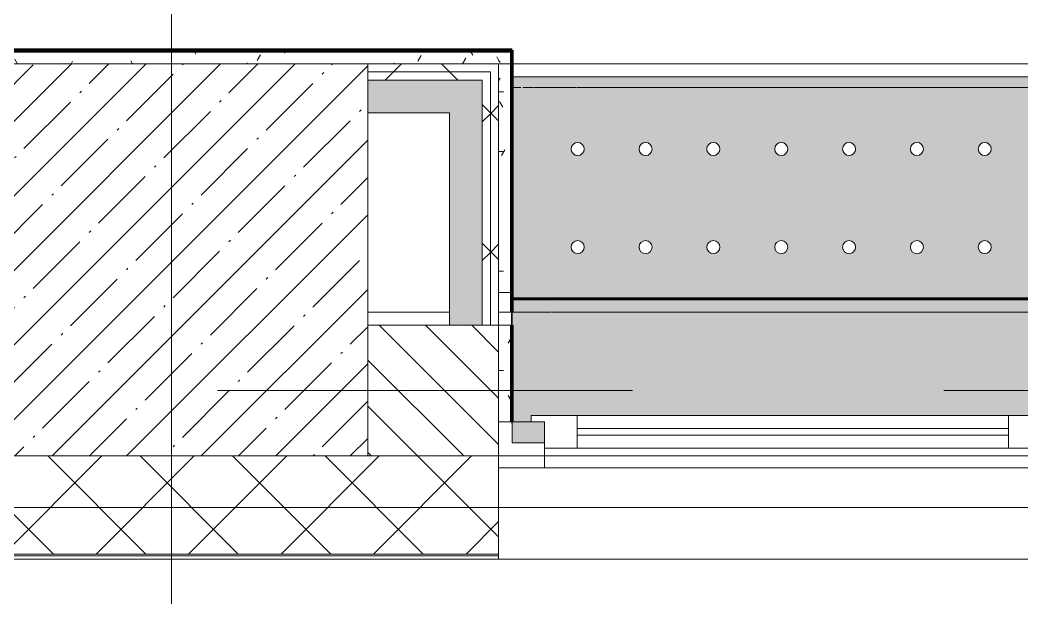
# Model space of a CAD drawing. Header units: millimetres. Extents: x -3245 to 186632, y -8553 to 29000.
# Drawn here: x 21978 to 23511, y -317 to 567 of the extents above; entities that cross this region are included whole.
import ezdxf

# ---------------------------------------------------------------- set-up
doc = ezdxf.new("R2010")
doc.units = ezdxf.units.MM
doc.linetypes.add('Осевая', pattern=[3175, 635, -476.25, 1587.5, -476.25])
for name, color, linetype, lineweight in [('A-DETL', 7, 'Continuous', 9), ('A-GLAZ', 7, 'Continuous', 9), ('A-GLAZ-1', 7, 'Continuous', 13), ('A-WALL', 7, 'Continuous', 9), ('I-WALL', 7, 'Continuous', 9), ('S-COLS', 7, 'Continuous', 9), ('Оси', 7, 'Continuous', 9), ('Оси-2', 7, 'Осевая', 9)]:
    doc.layers.add(name, color=color, linetype=linetype, lineweight=lineweight)
for name, color, linetype, lineweight, true_color in [('A-WALL-1', 7, 'Continuous', 9, 0xc0c0c0), ('I-WALL-10', 7, 'Continuous', 80, 0xff80c0), ('I-WALL-11', 7, 'Continuous', 53, 0xff80c0), ('I-WALL-17', 7, 'Continuous', 53, 0xeaa7bf), ('I-WALL-23', 7, 'Continuous', 80, 0xffd2ff), ('I-WALL-5', 7, 'Continuous', 9, 0xc0c0c0), ('I-WALL-6', 7, 'Continuous', 9, 0xcbc7bf), ('S-WALL-ANLY', 7, 'Continuous', 13, 0x008040), ('S-WALL-ANLY-1', 7, 'Continuous', 5, 0x008040), ('Знаки-2', 9, 'Continuous', 9, 0x808080), ('Знаки-3', 7, 'Continuous', 9, 0xd1cabb), ('Знаки-5', 7, 'Continuous', 9, 0xc1bbaf), ('Знаки-6', 7, 'Continuous', 9, 0xaba79f), ('Знаки-7', 7, 'Continuous', 9, 0xd5cdbe), ('Знаки-8', 7, 'Continuous', 9, 0xccc5b7), ('Знаки-9', 7, 'Continuous', 9, 0xd4ccbd)]:
    doc.layers.add(name, color=color, linetype=linetype, lineweight=lineweight, true_color=true_color)
doc.layers.add('Знаки-4', color=7, linetype='Continuous', lineweight=9, transparency=0.5)
pattern_1 = [(0, (0, 0), (121.92, 30.48), [10.058, -81.382, 10.058, -81.382, -487.68]), (0, (0, 0), (121.92, 30.48), [-182.88, 10.058, -172.822, 10.058, -81.382, -213.36]), (0, (0, 0), (121.92, 30.48), [-457.2, 10.058, -50.902, 10.058, -142.342]), (120, (45.72, 15.24), (-87.356454, 90.345817), [10.058, -81.382, 10.058, -81.382, -487.68]), (120, (45.72, 15.24), (-87.356454, 90.345817), [-182.88, 10.058, -172.822, 10.058, -81.382, -213.36]), (120, (45.72, 15.24), (-87.356454, 90.345817), [-457.2, 10.058, -50.902, 10.058, -142.342]), (240, (60.96, 76.2), (-34.563546, -120.825817), [10.058, -81.382, 10.058, -81.382, -487.68]), (240, (60.96, 76.2), (-34.563546, -120.825817), [-182.88, 10.058, -172.822, 10.058, -81.382, -213.36]), (240, (60.96, 76.2), (-34.563546, -120.825817), [-457.2, 10.058, -50.902, 10.058, -142.342])]
pattern_2 = [(45, (0, 0), (-106.066, 106.066), []), (135, (0, 0), (-106.066, -106.066), [])]

# ---------------------------------------------------------------- blocks, each defined once
blk = doc.blocks.new('120_Окно_СКБ_2Ст - 120_Окно_СКБ_2Ст 2100х2400 _мал створка справа_-V59-План отделки стен 2 этажа в осях 1-12')
at = {"layer": 'A-GLAZ'}
for p, q in [((1050, -57), (-1050, -57)), ((270, -107), (930, -107)), ((930, -117), (270, -117)), ((1000, -127), (1006.2, -127)), ((1006.8, -127), (1017.7, -127)), ((1019.4, -127), (1029, -127))]:
    blk.add_line(p, q, dxfattribs=at)
at = {"layer": 'A-GLAZ-1'}
for p, q in [((980, -127), (980, -57)), ((980, -57), (1050, -57)), ((1050, -57), (1050, -127)), ((980, -87), (220, -87)), ((270, -137), (270, -87)), ((930, -137), (930, -87)), ((980, -127), (980, -87)), ((200, -137), (1000, -137)), ((1000, -137), (200, -137)), ((1050, -127), (980, -127)), ((1000, -127), (980, -127)), ((1000, -137), (1000, -127))]:
    blk.add_line(p, q, dxfattribs=at)
blk = doc.blocks.new('BSC_Колонна _Прямоугольная - 600х600-V61-План отделки стен 2 этажа в осях 1-12')
at = {"layer": 'S-COLS'}
h = blk.add_hatch(dxfattribs=at)
h.set_pattern_fill('FP_70', color=256, style=0, pattern_type=2)
h.set_pattern_definition([(45, (-22210, -200), (-57.02463, 57.02463), []), (45, (-22152.975, -200), (-57.02463, 57.02463), [100.806, -20.161, 3.353, -16.808])])
h.paths.add_polyline_path([(-300, -300), (300, -300), (300, 300), (-300, 300), (-300, 101.9)])
for p, q in [((300, 300), (-300, 300)), ((-300, 300), (-300, -300)), ((300, -300), (300, 300)), ((-300, -300), (300, -300))]:
    blk.add_line(p, q, dxfattribs=at)
blk = doc.blocks.new('Зашивка радиатора_ с перфорацией М5 - Зашивка радиатора_ с перфорацией М5-30945411-План отделки стен 2 этажа в осях 1-12')
at = {"layer": 'Знаки-4'}
h = blk.add_hatch(color=256, dxfattribs=at)
h.paths.add_polyline_path([(1701, 380), (1701, 348), (1721, 348), (1720.1, 338), (921, 338), (921, 348), (941, 348), (941, 380), (871, 380), (871, 348), (891, 348), (891, 338), (-279, 338), (-279, 348), (-259, 348), (-259, 380), (-310, 380), (-310, -179.9), (1750, -179.9), (1750, 380)])
h.paths.add_polyline_path([(1650, 90.4), (1655, 89), (1658.7, 85.4), (1660, 80.4), (1658.7, 75.4), (1655, 71.7), (1650, 70.4), (1645, 71.7), (1641.3, 75.4), (1640, 80.4), (1641.3, 85.4), (1645, 89), (1647.4, 90)])
h.paths.add_polyline_path([(1442.5, 90.4), (1447.5, 89), (1451.2, 85.4), (1452.5, 80.4), (1451.2, 75.4), (1447.5, 71.7), (1442.5, 70.4), (1437.5, 71.7), (1433.8, 75.4), (1432.5, 80.4), (1433.8, 85.4), (1437.5, 89), (1439.9, 90)])
h.paths.add_polyline_path([(1027.5, 90.4), (1032.5, 89), (1036.2, 85.4), (1037.5, 80.4), (1036.2, 75.4), (1032.5, 71.7), (1027.5, 70.4), (1022.5, 71.7), (1018.8, 75.4), (1017.5, 80.4), (1018.8, 85.4), (1022.5, 89), (1024.9, 90)])
h.paths.add_polyline_path([(1546.2, 90.4), (1551.2, 89), (1554.9, 85.4), (1556.2, 80.4), (1554.9, 75.4), (1551.2, 71.7), (1546.2, 70.4), (1541.2, 71.7), (1537.6, 75.4), (1536.2, 80.4), (1537.6, 85.4), (1541.2, 89), (1543.7, 90)])
h.paths.add_polyline_path([(1131.2, 90.4), (1136.2, 89), (1139.9, 85.4), (1141.2, 80.4), (1139.9, 75.4), (1136.2, 71.7), (1131.2, 70.4), (1126.2, 71.7), (1122.6, 75.4), (1121.2, 80.4), (1122.6, 85.4), (1126.2, 89), (1128.7, 90)])
h.paths.add_polyline_path([(1338.7, 90.4), (1343.7, 89), (1347.4, 85.4), (1348.7, 80.4), (1347.4, 75.4), (1343.7, 71.7), (1338.7, 70.4), (1333.7, 71.7), (1330.1, 75.4), (1328.7, 80.4), (1330.1, 85.4), (1333.7, 89), (1336.2, 90)])
h.paths.add_polyline_path([(820, 90.4), (825, 89), (828.7, 85.4), (830, 80.4), (828.7, 75.4), (825, 71.7), (820, 70.4), (815, 71.7), (811.3, 75.4), (810, 80.4), (811.3, 85.4), (815, 89), (817.4, 90)])
h.paths.add_polyline_path([(923.7, 90.4), (928.7, 89), (932.4, 85.4), (933.7, 80.4), (932.4, 75.4), (928.7, 71.7), (923.7, 70.4), (918.7, 71.7), (915.1, 75.4), (913.7, 80.4), (915.1, 85.4), (918.7, 89), (921.2, 90)])
h.paths.add_polyline_path([(1235, 90.4), (1240, 89), (1243.7, 85.4), (1245, 80.4), (1243.7, 75.4), (1240, 71.7), (1235, 70.4), (1230, 71.7), (1226.3, 75.4), (1225, 80.4), (1226.3, 85.4), (1230, 89), (1232.4, 90)])
h.paths.add_polyline_path([(-10, 90.4), (-5, 89), (-1.3, 85.4), (0, 80.4), (-1.3, 75.4), (-5, 71.7), (-10, 70.4), (-15, 71.7), (-18.7, 75.4), (-20, 80.4), (-18.7, 85.4), (-15, 89), (-12.6, 90)])
h.paths.add_polyline_path([(-217.5, 90.4), (-212.5, 89), (-208.8, 85.4), (-207.5, 80.4), (-208.8, 75.4), (-212.5, 71.7), (-217.5, 70.4), (-222.5, 71.7), (-226.2, 75.4), (-227.5, 80.4), (-226.2, 85.4), (-222.5, 89), (-220.1, 90)])
h.paths.add_polyline_path([(93.7, 90.4), (98.7, 89), (102.4, 85.4), (103.7, 80.4), (102.4, 75.4), (98.7, 71.7), (93.7, 70.4), (88.7, 71.7), (85.1, 75.4), (83.7, 80.4), (85.1, 85.4), (88.7, 89), (91.2, 90)])
h.paths.add_polyline_path([(301.2, 90.4), (306.2, 89), (310.2, 84.7), (311.2, 80.4), (309.9, 75.4), (306.2, 71.7), (301.2, 70.4), (296.2, 71.7), (292.6, 75.4), (291.2, 80.4), (292.6, 85.4), (296.2, 89), (298.7, 90)])
h.paths.add_polyline_path([(508.7, 90.4), (513.7, 89), (517.4, 85.4), (518.7, 80.4), (517.4, 75.4), (513.7, 71.7), (508.7, 70.4), (503.7, 71.7), (500.1, 75.4), (498.7, 80.4), (500.1, 85.4), (503.7, 89), (506.2, 90)])
h.paths.add_polyline_path([(-113.8, 90.4), (-108.8, 89), (-105.1, 85.4), (-103.8, 80.4), (-105.1, 75.4), (-108.8, 71.7), (-113.8, 70.4), (-118.8, 71.7), (-122.4, 75.4), (-123.8, 80.4), (-122.4, 85.4), (-118.8, 89), (-116.3, 90)])
h.paths.add_polyline_path([(197.5, 90.4), (202.5, 89), (206.2, 85.4), (207.5, 80.4), (206.2, 75.4), (202.5, 71.7), (197.5, 70.4), (192.5, 71.7), (188.8, 75.4), (187.5, 80.4), (188.8, 85.4), (192.5, 89), (194.9, 90)])
h.paths.add_polyline_path([(405, 90.4), (410, 89), (413.7, 85.4), (415, 80.4), (413.7, 75.4), (410, 71.7), (405, 70.4), (400, 71.7), (396.3, 75.4), (395, 80.4), (396.3, 85.4), (400, 89), (402.4, 90)])
h.paths.add_polyline_path([(612.5, 90.4), (617.5, 89), (621.2, 85.4), (622.5, 80.4), (621.2, 75.4), (617.5, 71.7), (612.5, 70.4), (607.5, 71.7), (603.8, 75.4), (602.5, 80.4), (603.8, 85.4), (607.5, 89), (609.9, 90)])
h.paths.add_polyline_path([(716.2, 90.4), (721.2, 89), (724.9, 85.4), (726.2, 80.4), (724.9, 75.4), (721.2, 71.7), (716.2, 70.4), (711.2, 71.7), (707.6, 75.4), (706.2, 80.4), (707.6, 85.4), (711.2, 89), (713.7, 90)])
h.paths.add_polyline_path([(923.7, -59.6), (928.7, -61), (932.4, -64.6), (933.7, -69.6), (932.4, -74.6), (928.7, -78.3), (923.7, -79.6), (918.7, -78.3), (915.1, -74.6), (913.7, -69.6), (915.1, -64.6), (918.7, -61), (921.2, -60)])
h.paths.add_polyline_path([(820, -59.6), (825, -61), (828.7, -64.6), (830, -69.6), (828.7, -74.6), (825, -78.3), (820, -79.6), (815, -78.3), (811.3, -74.6), (810, -69.6), (811.3, -64.6), (815, -61), (817.4, -60)])
h.paths.add_polyline_path([(1131.2, -59.6), (1136.2, -61), (1139.9, -64.6), (1141.2, -69.6), (1139.9, -74.6), (1136.2, -78.3), (1131.2, -79.6), (1126.2, -78.3), (1122.6, -74.6), (1121.2, -69.6), (1122.6, -64.6), (1126.2, -61), (1128.7, -60)])
h.paths.add_polyline_path([(1027.5, -59.6), (1032.5, -61), (1036.2, -64.6), (1037.5, -69.6), (1036.2, -74.6), (1032.5, -78.3), (1027.5, -79.6), (1022.5, -78.3), (1018.8, -74.6), (1017.5, -69.6), (1018.8, -64.6), (1022.5, -61), (1024.9, -60)])
h.paths.add_polyline_path([(716.2, -59.6), (721.2, -61), (724.9, -64.6), (726.2, -69.6), (724.9, -74.6), (721.2, -78.3), (716.2, -79.6), (711.2, -78.3), (707.6, -74.6), (706.2, -69.6), (707.6, -64.6), (711.2, -61), (713.7, -60)])
h.paths.add_polyline_path([(1235, -59.6), (1240, -61), (1243.7, -64.6), (1245, -69.6), (1243.7, -74.6), (1240, -78.3), (1235, -79.6), (1230, -78.3), (1226.3, -74.6), (1225, -69.6), (1226.3, -64.6), (1230, -61), (1232.4, -60)])
h.paths.add_polyline_path([(1650, -59.6), (1655, -61), (1658.7, -64.6), (1660, -69.6), (1658.7, -74.6), (1655, -78.3), (1650, -79.6), (1645, -78.3), (1641.3, -74.6), (1640, -69.6), (1641.3, -64.6), (1645, -61), (1647.4, -60)])
h.paths.add_polyline_path([(1442.5, -59.6), (1447.5, -61), (1451.2, -64.6), (1452.5, -69.6), (1451.2, -74.6), (1447.5, -78.3), (1442.5, -79.6), (1437.5, -78.3), (1433.8, -74.6), (1432.5, -69.6), (1433.8, -64.6), (1437.5, -61), (1439.9, -60)])
h.paths.add_polyline_path([(1338.7, -59.6), (1343.7, -61), (1347.4, -64.6), (1348.7, -69.6), (1347.4, -74.6), (1343.7, -78.3), (1338.7, -79.6), (1333.7, -78.3), (1330.1, -74.6), (1328.7, -69.6), (1330.1, -64.6), (1333.7, -61), (1336.2, -60)])
h.paths.add_polyline_path([(1546.2, -59.6), (1551.2, -61), (1554.9, -64.6), (1556.2, -69.6), (1554.9, -74.6), (1551.2, -78.3), (1546.2, -79.6), (1541.2, -78.3), (1537.6, -74.6), (1536.2, -69.6), (1537.6, -64.6), (1541.2, -61), (1543.7, -60)])
h.paths.add_polyline_path([(-113.8, -59.6), (-108.8, -61), (-105.1, -64.6), (-103.8, -69.6), (-105.1, -74.6), (-108.8, -78.3), (-113.8, -79.6), (-118.8, -78.3), (-122.4, -74.6), (-123.8, -69.6), (-122.4, -64.6), (-118.8, -61), (-116.3, -60)])
h.paths.add_polyline_path([(508.7, -59.6), (513.7, -61), (517.4, -64.6), (518.7, -69.6), (517.4, -74.6), (513.7, -78.3), (508.7, -79.6), (503.7, -78.3), (500.1, -74.6), (498.7, -69.6), (500.1, -64.6), (503.7, -61), (506.2, -60)])
h.paths.add_polyline_path([(-217.5, -59.6), (-212.5, -61), (-208.8, -64.6), (-207.5, -69.6), (-208.8, -74.6), (-212.5, -78.3), (-217.5, -79.6), (-222.5, -78.3), (-226.2, -74.6), (-227.5, -69.6), (-226.2, -64.6), (-222.5, -61), (-220.1, -60)])
h.paths.add_polyline_path([(301.2, -59.6), (306.2, -61), (310.2, -65.3), (311.2, -69.6), (309.9, -74.6), (306.2, -78.3), (301.2, -79.6), (296.2, -78.3), (292.6, -74.6), (291.2, -69.6), (292.6, -64.6), (296.2, -61), (298.7, -60)])
h.paths.add_polyline_path([(197.5, -59.6), (202.5, -61), (206.2, -64.6), (207.5, -69.6), (206.2, -74.6), (202.5, -78.3), (197.5, -79.6), (192.5, -78.3), (188.8, -74.6), (187.5, -69.6), (188.8, -64.6), (192.5, -61), (194.9, -60)])
h.paths.add_polyline_path([(93.7, -59.6), (98.7, -61), (102.4, -64.6), (103.7, -69.6), (102.4, -74.6), (98.7, -78.3), (93.7, -79.6), (88.7, -78.3), (85.1, -74.6), (83.7, -69.6), (85.1, -64.6), (88.7, -61), (91.2, -60)])
h.paths.add_polyline_path([(-10, -59.6), (-5, -61), (-1.3, -64.6), (0, -69.6), (-1.3, -74.6), (-5, -78.3), (-10, -79.6), (-15, -78.3), (-18.7, -74.6), (-20, -69.6), (-18.7, -64.6), (-15, -61), (-12.6, -60)])
h.paths.add_polyline_path([(405, -59.6), (410, -61), (413.7, -64.6), (415, -69.6), (413.7, -74.6), (410, -78.3), (405, -79.6), (400, -78.3), (396.3, -74.6), (395, -69.6), (396.3, -64.6), (400, -61), (402.4, -60)])
h.paths.add_polyline_path([(612.5, -59.6), (617.5, -61), (621.2, -64.6), (622.5, -69.6), (621.2, -74.6), (617.5, -78.3), (612.5, -79.6), (607.5, -78.3), (603.8, -74.6), (602.5, -69.6), (603.8, -64.6), (607.5, -61), (609.9, -60)])
for points in [[(1735.6, -163.9), (-310, -163.9), (-310, -179.9), (1750, -179.9), (1750, -163.9), (1736.1, -163.9)], [(1010.3, -163.9), (1000, -163.9), (1000.7, -179.9), (1040, -179.9), (1039.3, -163.9), (1011.3, -163.9)], [(1000, -163.9), (1000.7, -179.9), (1040, -179.9), (1039.3, -163.9), (1000.7, -163.9)], [(1010.3, -163.9), (1010, -163.9), (1010.3, -179.9), (1030, -179.9), (1029.7, -163.9), (1011.3, -163.9)], [(1012.9, -163.9), (1010, -163.9), (1010.3, -179.9), (1030, -179.9), (1029.7, -163.9), (1015, -163.9)], [(1100, -163.9), (1100.7, -179.9), (1140, -179.9), (1139.3, -163.9), (1100.7, -163.9)], [(1100, -163.9), (1100.7, -179.9), (1140, -179.9), (1139.3, -163.9), (1100.7, -163.9)], [(1110.3, -163.9), (1110, -163.9), (1110.3, -179.9), (1130, -179.9), (1129.7, -163.9), (1111.3, -163.9)], [(1127.1, -163.9), (1110, -163.9), (1110.3, -179.9), (1130, -179.9), (1129.7, -163.9), (1128.7, -163.9)], [(1234.1, -163.9), (1200, -163.9), (1200.7, -179.9), (1240, -179.9), (1239.3, -163.9), (1237.3, -163.9)], [(1200, -163.9), (1200.7, -179.9), (1240, -179.9), (1239.3, -163.9), (1200.7, -163.9)], [(1212.9, -163.9), (1210, -163.9), (1210.3, -179.9), (1230, -179.9), (1229.7, -163.9), (1214.8, -163.9)], [(1210.3, -163.9), (1210, -163.9), (1210.3, -179.9), (1230, -179.9), (1229.7, -163.9), (1211.3, -163.9)], [(1340, -163.9), (1300, -163.9), (1300.7, -179.9), (1340, -179.9)], [(1300, -163.9), (1300.7, -179.9), (1340, -179.9), (1339.3, -163.9), (1300.7, -163.9)], [(1310.3, -163.9), (1310, -163.9), (1310.3, -179.9), (1330, -179.9), (1329.7, -163.9), (1311.3, -163.9)], [(1310.3, -163.9), (1310, -163.9), (1310.3, -179.9), (1330, -179.9), (1329.7, -163.9), (1311.3, -163.9)], [(1400, -163.9), (1400.7, -179.9), (1440, -179.9), (1439.3, -163.9), (1400.7, -163.9)], [(1410.3, -163.9), (1400, -163.9), (1400.7, -179.9), (1440, -179.9), (1439.3, -163.9), (1411.3, -163.9)], [(1410.3, -163.9), (1410, -163.9), (1410.3, -179.9), (1430, -179.9), (1429.7, -163.9), (1411.3, -163.9)], [(1410.3, -163.9), (1410, -163.9), (1410.3, -179.9), (1430, -179.9), (1429.7, -163.9), (1411.3, -163.9)], [(1500, -163.9), (1500.7, -179.9), (1540, -179.9), (1539.3, -163.9), (1500.7, -163.9)], [(1500, -163.9), (1500.7, -179.9), (1540, -179.9), (1539.3, -163.9), (1500.7, -163.9)], [(1510.3, -163.9), (1510, -163.9), (1510.3, -179.9), (1530, -179.9), (1529.7, -163.9), (1511.3, -163.9)], [(1530, -163.9), (1510, -163.9), (1510.3, -179.9), (1530, -179.9)], [(1610, -163.9), (1600, -163.9), (1600.7, -179.9), (1640, -179.9), (1639.3, -163.9), (1610.3, -163.9)], [(1612.9, -163.9), (1600, -163.9), (1600.7, -179.9), (1640, -179.9), (1639.3, -163.9), (1614.8, -163.9)], [(1618.2, -163.9), (1610, -164.8), (1610.3, -179.9), (1630, -179.9), (1629.7, -163.9), (1620, -163.9)], [(1611.3, -163.9), (1610, -164.8), (1610.3, -179.9), (1630, -179.9), (1629.7, -163.9), (1612.9, -163.9)]]:
    blk.add_hatch(color=256, dxfattribs=at).paths.add_polyline_path(points)
at = {"layer": 'Знаки-2'}
for p, q in [((1750, 380), (1701, 380)), ((1750, -179.9), (1750, 380)), ((-310, -179.9), (1750, -179.9))]:
    blk.add_line(p, q, dxfattribs=at)
for centre, start, end in [((1027.5, 80.4), 0, 180), ((1027.5, 80.4), 180, 0), ((1131.2, 80.4), 0, 180), ((1131.2, 80.4), 180, 360), ((1235, 80.4), 0, 180), ((1235, 80.4), 180, 0), ((1338.7, 80.4), 0, 180), ((1338.7, 80.4), 180, 0), ((1442.5, 80.4), 0, 180), ((1442.5, 80.4), 180, 360), ((1546.2, 80.4), 0, 180), ((1546.2, 80.4), 180, 0), ((1650, 80.4), 0, 180), ((1650, 80.4), 180, 360), ((1027.5, -69.6), 0, 180), ((1131.2, -69.6), 0, 180), ((1235, -69.6), 0, 180), ((1338.7, -69.6), 0, 180), ((1442.5, -69.6), 0, 180), ((1546.2, -69.6), 0, 180), ((1650, -69.6), 0, 180), ((1027.5, -69.6), 180, 0), ((1131.2, -69.6), 180, 0), ((1235, -69.6), 180, 0), ((1338.7, -69.6), 180, 0), ((1442.5, -69.6), 180, 0), ((1546.2, -69.6), 180, 0), ((1650, -69.6), 180, 0)]:
    blk.add_arc(centre, 10, start, end, dxfattribs=at)
at = {"layer": 'Знаки-3'}
for p, q in [((1010, -163.9), (1000.7, -163.9)), ((1010, -163.9), (1012.9, -163.9)), ((1014.8, -163.9), (1010, -163.9)), ((1012.9, -163.9), (1014.8, -163.9)), ((1015, -163.9), (1025, -163.9)), ((1025, -163.9), (1015, -163.9)), ((1025.2, -163.9), (1030, -163.9)), ((1030, -163.9), (1025.2, -163.9)), ((1039.3, -163.9), (1030, -163.9)), ((1110, -163.9), (1100.7, -163.9)), ((1110, -163.9), (1114.8, -163.9)), ((1114.8, -163.9), (1110, -163.9)), ((1115, -163.9), (1125, -163.9)), ((1120, -163.9), (1115, -163.9)), ((1125, -163.9), (1120, -163.9)), ((1125.2, -163.9), (1130, -163.9)), ((1130, -163.9), (1125.2, -163.9)), ((1139.3, -163.9), (1130, -163.9)), ((1210, -163.9), (1200.7, -163.9)), ((1211.3, -163.9), (1214.8, -163.9)), ((1214.8, -163.9), (1211.3, -163.9)), ((1215, -163.9), (1225, -163.9)), ((1225, -163.9), (1215, -163.9)), ((1225.2, -163.9), (1228.7, -163.9)), ((1228.7, -163.9), (1225.2, -163.9)), ((1239.3, -163.9), (1230, -163.9)), ((1310, -163.9), (1300.7, -163.9)), ((1310, -163.9), (1312.9, -163.9)), ((1314.8, -163.9), (1310, -163.9)), ((1312.9, -163.9), (1314.8, -163.9)), ((1315, -163.9), (1325, -163.9)), ((1325, -163.9), (1315, -163.9)), ((1325.2, -163.9), (1330, -163.9)), ((1330, -163.9), (1325.2, -163.9)), ((1339.3, -163.9), (1330, -163.9)), ((1410, -163.9), (1400.7, -163.9)), ((1410, -163.9), (1414.8, -163.9)), ((1410.3, -163.9), (1410, -163.9)), ((1414.8, -163.9), (1410.3, -163.9)), ((1415, -163.9), (1425, -163.9)), ((1422.6, -163.9), (1415, -163.9)), ((1425, -163.9), (1422.6, -163.9)), ((1425.2, -163.9), (1430, -163.9)), ((1430, -163.9), (1425.2, -163.9)), ((1439.3, -163.9), (1430, -163.9)), ((1510, -163.9), (1500.7, -163.9)), ((1511.3, -163.9), (1514.8, -163.9)), ((1514.8, -163.9), (1511.3, -163.9)), ((1515, -163.9), (1525, -163.9)), ((1520, -163.9), (1515, -163.9)), ((1525, -163.9), (1520, -163.9)), ((1525.2, -163.9), (1528.7, -163.9)), ((1528.7, -163.9), (1525.2, -163.9)), ((1539.3, -163.9), (1530, -163.9)), ((1610, -163.9), (1602.7, -163.9)), ((1610, -163.9), (1610.3, -163.9)), ((1614.8, -163.9), (1610, -163.9)), ((1610.3, -163.9), (1612.9, -163.9)), ((1612.9, -163.9), (1614.8, -163.9)), ((1615, -163.9), (1617.4, -163.9)), ((1617.4, -163.9), (1615, -163.9)), ((1618.2, -163.9), (1625, -163.9)), ((1622.6, -163.9), (1618.2, -163.9)), ((1625, -163.9), (1622.6, -163.9)), ((1625.2, -163.9), (1627.1, -163.9)), ((1630, -163.9), (1625.2, -163.9)), ((1627.1, -163.9), (1630, -163.9)), ((1634.1, -163.9), (1630, -163.9)), ((1639.3, -163.9), (1634.7, -163.9)), ((1000.7, -179.9), (1010, -179.9)), ((1010, -179.9), (1011.3, -179.9)), ((1010.3, -179.9), (1010, -179.9)), ((1014.8, -179.9), (1010.3, -179.9)), ((1011.3, -179.9), (1014.8, -179.9)), ((1015, -179.9), (1017.4, -179.9)), ((1022.6, -179.9), (1015, -179.9)), ((1017.4, -179.9), (1025, -179.9)), ((1025, -179.9), (1022.6, -179.9)), ((1025.2, -179.9), (1029.7, -179.9)), ((1028.7, -179.9), (1025.2, -179.9)), ((1030, -179.9), (1028.7, -179.9)), ((1029.7, -179.9), (1030, -179.9)), ((1030, -179.9), (1039.3, -179.9)), ((1100.7, -179.9), (1110, -179.9)), ((1110, -179.9), (1110.3, -179.9)), ((1114.8, -179.9), (1110, -179.9)), ((1110.3, -179.9), (1114.8, -179.9)), ((1115, -179.9), (1125, -179.9)), ((1125, -179.9), (1115, -179.9)), ((1125.2, -179.9), (1130, -179.9)), ((1130, -179.9), (1125.2, -179.9)), ((1130, -179.9), (1139.3, -179.9)), ((1200.7, -179.9), (1210, -179.9)), ((1211.3, -179.9), (1214.8, -179.9)), ((1214.8, -179.9), (1211.3, -179.9)), ((1215, -179.9), (1225, -179.9)), ((1225, -179.9), (1215, -179.9)), ((1225.2, -179.9), (1228.7, -179.9)), ((1228.7, -179.9), (1225.2, -179.9)), ((1230, -179.9), (1239.3, -179.9)), ((1300.7, -179.9), (1310, -179.9)), ((1310, -179.9), (1314.8, -179.9)), ((1314.8, -179.9), (1310, -179.9)), ((1315, -179.9), (1320, -179.9)), ((1325, -179.9), (1315, -179.9)), ((1320, -179.9), (1325, -179.9)), ((1325.2, -179.9), (1330, -179.9)), ((1330, -179.9), (1325.2, -179.9)), ((1330, -179.9), (1339.3, -179.9)), ((1400.7, -179.9), (1410, -179.9)), ((1410, -179.9), (1411.3, -179.9)), ((1412.9, -179.9), (1410, -179.9)), ((1411.3, -179.9), (1414.8, -179.9)), ((1414.8, -179.9), (1412.9, -179.9)), ((1415, -179.9), (1420, -179.9)), ((1420, -179.9), (1415, -179.9)), ((1420, -179.9), (1425, -179.9)), ((1425, -179.9), (1420, -179.9)), ((1425.2, -179.9), (1429.7, -179.9)), ((1427.1, -179.9), (1425.2, -179.9)), ((1430, -179.9), (1427.1, -179.9)), ((1429.7, -179.9), (1430, -179.9)), ((1430, -179.9), (1439.3, -179.9)), ((1500.7, -179.9), (1510, -179.9)), ((1511.3, -179.9), (1514.8, -179.9)), ((1514.8, -179.9), (1511.3, -179.9)), ((1515, -179.9), (1525, -179.9)), ((1520, -179.9), (1515, -179.9)), ((1525, -179.9), (1520, -179.9)), ((1525.2, -179.9), (1528.7, -179.9)), ((1528.7, -179.9), (1525.2, -179.9)), ((1530, -179.9), (1539.3, -179.9)), ((1600.7, -179.9), (1610, -179.9)), ((1610, -179.9), (1612.9, -179.9)), ((1610.3, -179.9), (1610, -179.9)), ((1614.8, -179.9), (1610.3, -179.9)), ((1612.9, -179.9), (1614.8, -179.9)), ((1615, -179.9), (1622.6, -179.9)), ((1617.4, -179.9), (1615, -179.9)), ((1625, -179.9), (1617.4, -179.9)), ((1622.6, -179.9), (1625, -179.9)), ((1625.2, -179.9), (1628.7, -179.9)), ((1630, -179.9), (1625.2, -179.9)), ((1628.7, -179.9), (1630, -179.9)), ((1630, -179.9), (1639.3, -179.9))]:
    blk.add_line(p, q, dxfattribs=at)
at = {"layer": 'Знаки-5'}
for p, q in [((1000, -163.9), (940, -163.9)), ((1000, -163.9), (1010, -163.9)), ((1010, -163.9), (1000, -163.9)), ((1010, -163.9), (1030, -163.9)), ((1030, -163.9), (1010, -163.9)), ((1030, -163.9), (1040, -163.9)), ((1040, -163.9), (1030, -163.9)), ((1100, -163.9), (1040, -163.9)), ((1100, -163.9), (1105.9, -163.9)), ((1140, -163.9), (1100, -163.9)), ((1105.9, -163.9), (1140, -163.9)), ((1200, -163.9), (1140, -163.9)), ((1200, -163.9), (1240, -163.9)), ((1240, -163.9), (1200, -163.9)), ((1300, -163.9), (1240, -163.9)), ((1300, -163.9), (1310, -163.9)), ((1310, -163.9), (1300, -163.9)), ((1310, -163.9), (1322.6, -163.9)), ((1327.1, -163.9), (1310, -163.9)), ((1322.6, -163.9), (1329.7, -163.9)), ((1330, -163.9), (1327.1, -163.9)), ((1329.7, -163.9), (1330, -163.9)), ((1330, -163.9), (1340, -163.9)), ((1340, -163.9), (1330, -163.9)), ((1400, -163.9), (1340, -163.9)), ((1400, -163.9), (1440, -163.9)), ((1440, -163.9), (1400, -163.9)), ((1500, -163.9), (1440, -163.9)), ((1500, -163.9), (1540, -163.9)), ((1540, -163.9), (1500, -163.9)), ((1600, -163.9), (1540, -163.9)), ((1600, -163.9), (1600.7, -163.9)), ((1600.7, -163.9), (1600, -163.9)), ((1602.7, -163.9), (1610, -163.9)), ((1610, -163.9), (1602.7, -163.9)), ((1610, -163.9), (1617.4, -163.9)), ((1617.4, -163.9), (1610, -163.9)), ((1618.2, -163.9), (1630, -163.9)), ((1630, -163.9), (1618.2, -163.9)), ((1630, -163.9), (1634.1, -163.9)), ((1634.1, -163.9), (1630, -163.9)), ((1634.8, -163.9), (1640, -163.9)), ((1640, -163.9), (1634.8, -163.9)), ((1651.3, -163.9), (1640, -163.9)), ((1700.9, -163.9), (1652.1, -163.9)), ((1717.2, -163.9), (1701.5, -163.9)), ((1733.7, -163.9), (1718, -163.9)), ((1744.4, -163.9), (1737.2, -163.9)), ((1750, -163.9), (1744.5, -163.9)), ((1750, -163.9), (1750, -179.9)), ((940, -179.9), (1000, -179.9)), ((1000, -179.9), (1010, -179.9)), ((1010, -179.9), (1000, -179.9)), ((1010, -179.9), (1029.7, -179.9)), ((1010.3, -179.9), (1010, -179.9)), ((1011.3, -179.9), (1010.3, -179.9)), ((1020, -179.9), (1011.3, -179.9)), ((1030, -179.9), (1020, -179.9)), ((1029.7, -179.9), (1030, -179.9)), ((1030, -179.9), (1040, -179.9)), ((1040, -179.9), (1030, -179.9)), ((1040, -179.9), (1100, -179.9)), ((1100, -179.9), (1100.7, -179.9)), ((1100.7, -179.9), (1100, -179.9)), ((1100.7, -179.9), (1102.7, -179.9)), ((1137.3, -179.9), (1100.7, -179.9)), ((1102.7, -179.9), (1130, -179.9)), ((1130, -179.9), (1137.3, -179.9)), ((1137.3, -179.9), (1140, -179.9)), ((1140, -179.9), (1137.3, -179.9)), ((1140, -179.9), (1200, -179.9)), ((1200, -179.9), (1240, -179.9)), ((1240, -179.9), (1200, -179.9)), ((1240, -179.9), (1300, -179.9)), ((1300, -179.9), (1310, -179.9)), ((1310, -179.9), (1300, -179.9)), ((1310, -179.9), (1330, -179.9)), ((1311.3, -179.9), (1310, -179.9)), ((1330, -179.9), (1311.3, -179.9)), ((1330, -179.9), (1340, -179.9)), ((1340, -179.9), (1330, -179.9)), ((1340, -179.9), (1400, -179.9)), ((1400, -179.9), (1440, -179.9)), ((1440, -179.9), (1400, -179.9)), ((1440, -179.9), (1500, -179.9)), ((1500, -179.9), (1540, -179.9)), ((1540, -179.9), (1500, -179.9)), ((1540, -179.9), (1600, -179.9)), ((1600, -179.9), (1610, -179.9)), ((1610, -179.9), (1600, -179.9)), ((1610, -179.9), (1611.3, -179.9)), ((1630, -179.9), (1610, -179.9)), ((1611.3, -179.9), (1620, -179.9)), ((1620, -179.9), (1628.7, -179.9)), ((1628.7, -179.9), (1630, -179.9)), ((1630, -179.9), (1640, -179.9)), ((1640, -179.9), (1630, -179.9)), ((1640, -179.9), (1750, -179.9))]:
    blk.add_line(p, q, dxfattribs=at)
at = {"layer": 'Знаки-6'}
for p, q in [((1701, 380), (1750, 380)), ((1750, 380), (1750, -179.9)), ((-262.1, -163.9), (1651.3, -163.9)), ((1652.1, -163.9), (1700.9, -163.9)), ((1701.5, -163.9), (1717.2, -163.9)), ((1718, -163.9), (1733.7, -163.9)), ((1737.2, -163.9), (1744.4, -163.9)), ((1744.5, -163.9), (1750, -163.9)), ((1750, -179.9), (1750, -163.9)), ((1750, -179.9), (-310, -179.9)), ((1750, -179.9), (-310, -179.9))]:
    blk.add_line(p, q, dxfattribs=at)
for centre, start, end in [((1027.5, 80.4), 0, 180), ((1027.5, 80.4), 180, 360), ((1131.2, 80.4), 0, 180), ((1131.2, 80.4), 180, 360), ((1235, 80.4), 0, 180), ((1235, 80.4), 180, 0), ((1338.7, 80.4), 0, 180), ((1338.7, 80.4), 180, 360), ((1442.5, 80.4), 0, 180), ((1442.5, 80.4), 180, 360), ((1546.2, 80.4), 0, 180), ((1546.2, 80.4), 180, 360), ((1650, 80.4), 0, 180), ((1650, 80.4), 180, 360), ((1027.5, -69.6), 0, 180), ((1131.2, -69.6), 0, 180), ((1235, -69.6), 0, 180), ((1338.7, -69.6), 0, 180), ((1442.5, -69.6), 0, 180), ((1546.2, -69.6), 0, 180), ((1650, -69.6), 0, 180), ((1027.5, -69.6), 180, 360), ((1131.2, -69.6), 180, 360), ((1235, -69.6), 180, 360), ((1338.7, -69.6), 180, 360), ((1442.5, -69.6), 180, 360), ((1546.2, -69.6), 180, 360), ((1650, -69.6), 180, 360)]:
    blk.add_arc(centre, 10, start, end, dxfattribs=at)
at = {"layer": 'Знаки-7'}
for p, q in [((1014.8, -163.9), (1011.3, -163.9)), ((1025, -163.9), (1015, -163.9)), ((1028.7, -163.9), (1025.2, -163.9)), ((1114.8, -163.9), (1111.3, -163.9)), ((1125, -163.9), (1115, -163.9)), ((1128.7, -163.9), (1125.2, -163.9)), ((1214.8, -163.9), (1211.3, -163.9)), ((1225, -163.9), (1215, -163.9)), ((1228.7, -163.9), (1225.2, -163.9)), ((1314.8, -163.9), (1311.3, -163.9)), ((1316.6, -163.9), (1315, -163.9)), ((1325, -163.9), (1317.4, -163.9)), ((1328.7, -163.9), (1325.2, -163.9)), ((1414.8, -163.9), (1411.3, -163.9)), ((1425, -163.9), (1415, -163.9)), ((1428.7, -163.9), (1425.2, -163.9)), ((1514.8, -163.9), (1511.3, -163.9)), ((1525, -163.9), (1515, -163.9)), ((1528.7, -163.9), (1525.2, -163.9)), ((1614.8, -163.9), (1611.3, -163.9)), ((1617.4, -163.9), (1615, -163.9)), ((1625, -163.9), (1618.2, -163.9)), ((1628.7, -163.9), (1625.2, -163.9)), ((1011.3, -179.9), (1014.8, -179.9)), ((1015, -179.9), (1025, -179.9)), ((1025.2, -179.9), (1028.7, -179.9)), ((1111.3, -179.9), (1114.8, -179.9)), ((1115, -179.9), (1125, -179.9)), ((1125.2, -179.9), (1128.7, -179.9)), ((1211.3, -179.9), (1214.8, -179.9)), ((1215, -179.9), (1225, -179.9)), ((1225.2, -179.9), (1228.7, -179.9)), ((1311.3, -179.9), (1314.8, -179.9)), ((1315, -179.9), (1316.6, -179.9)), ((1317.4, -179.9), (1325, -179.9)), ((1325.2, -179.9), (1328.7, -179.9)), ((1411.3, -179.9), (1414.8, -179.9)), ((1415, -179.9), (1425, -179.9)), ((1425.2, -179.9), (1428.7, -179.9)), ((1511.3, -179.9), (1514.8, -179.9)), ((1515, -179.9), (1525, -179.9)), ((1525.2, -179.9), (1528.7, -179.9)), ((1611.3, -179.9), (1614.8, -179.9)), ((1615, -179.9), (1625, -179.9)), ((1625.2, -179.9), (1628.7, -179.9))]:
    blk.add_line(p, q, dxfattribs=at)
at = {"layer": 'Знаки-8'}
for p, q in [((1000, -163.9), (1010, -163.9)), ((1010, -163.9), (1000, -163.9)), ((1011.3, -163.9), (1014.8, -163.9)), ((1014.8, -163.9), (1011.3, -163.9)), ((1015, -163.9), (1025, -163.9)), ((1025, -163.9), (1015, -163.9)), ((1025.2, -163.9), (1028.7, -163.9)), ((1028.7, -163.9), (1025.2, -163.9)), ((1030, -163.9), (1040, -163.9)), ((1040, -163.9), (1030, -163.9)), ((1100, -163.9), (1102.7, -163.9)), ((1110, -163.9), (1100, -163.9)), ((1102.7, -163.9), (1110, -163.9)), ((1110, -163.9), (1111.3, -163.9)), ((1114.8, -163.9), (1110, -163.9)), ((1111.3, -163.9), (1114.8, -163.9)), ((1115, -163.9), (1120, -163.9)), ((1120, -163.9), (1115, -163.9)), ((1120, -163.9), (1125, -163.9)), ((1125, -163.9), (1120, -163.9)), ((1125.2, -163.9), (1128.7, -163.9)), ((1128.7, -163.9), (1125.2, -163.9)), ((1128.7, -163.9), (1130, -163.9)), ((1130, -163.9), (1128.7, -163.9)), ((1130, -163.9), (1137.3, -163.9)), ((1137.3, -163.9), (1130, -163.9)), ((1137.3, -163.9), (1140, -163.9)), ((1140, -163.9), (1137.3, -163.9)), ((1200, -163.9), (1202.7, -163.9)), ((1210, -163.9), (1200, -163.9)), ((1202.7, -163.9), (1210, -163.9)), ((1210, -163.9), (1214.8, -163.9)), ((1211.3, -163.9), (1210, -163.9)), ((1214.8, -163.9), (1211.3, -163.9)), ((1215, -163.9), (1225, -163.9)), ((1220, -163.9), (1215, -163.9)), ((1225, -163.9), (1220, -163.9)), ((1225.2, -163.9), (1230, -163.9)), ((1230, -163.9), (1225.2, -163.9)), ((1230, -163.9), (1237.3, -163.9)), ((1239.3, -163.9), (1230, -163.9)), ((1237.3, -163.9), (1240, -163.9)), ((1240, -163.9), (1239.3, -163.9)), ((1300, -163.9), (1310, -163.9)), ((1302.7, -163.9), (1300, -163.9)), ((1310, -163.9), (1302.7, -163.9)), ((1311.3, -163.9), (1314.8, -163.9)), ((1314.8, -163.9), (1311.3, -163.9)), ((1315, -163.9), (1316.6, -163.9)), ((1316.6, -163.9), (1315, -163.9)), ((1317.4, -163.9), (1325, -163.9)), ((1325, -163.9), (1317.4, -163.9)), ((1325.2, -163.9), (1328.7, -163.9)), ((1328.7, -163.9), (1325.2, -163.9)), ((1330, -163.9), (1340, -163.9)), ((1339.3, -163.9), (1330, -163.9)), ((1340, -163.9), (1339.3, -163.9)), ((1400, -163.9), (1402.7, -163.9)), ((1402.7, -163.9), (1400, -163.9)), ((1402.7, -163.9), (1410, -163.9)), ((1410, -163.9), (1402.7, -163.9)), ((1410, -163.9), (1410.3, -163.9)), ((1414.8, -163.9), (1410, -163.9)), ((1410.3, -163.9), (1414.8, -163.9)), ((1415, -163.9), (1417.4, -163.9)), ((1422.6, -163.9), (1415, -163.9)), ((1417.4, -163.9), (1425, -163.9)), ((1425, -163.9), (1422.6, -163.9)), ((1425.2, -163.9), (1427.1, -163.9)), ((1429.7, -163.9), (1425.2, -163.9)), ((1427.1, -163.9), (1430, -163.9)), ((1430, -163.9), (1429.7, -163.9)), ((1430, -163.9), (1434.1, -163.9)), ((1434.1, -163.9), (1430, -163.9)), ((1434.1, -163.9), (1440, -163.9)), ((1440, -163.9), (1434.1, -163.9)), ((1500, -163.9), (1500.7, -163.9)), ((1505.9, -163.9), (1500, -163.9)), ((1500.7, -163.9), (1510, -163.9)), ((1510, -163.9), (1505.9, -163.9)), ((1510, -163.9), (1510.3, -163.9)), ((1511.3, -163.9), (1510, -163.9)), ((1510.3, -163.9), (1514.8, -163.9)), ((1514.8, -163.9), (1511.3, -163.9)), ((1515, -163.9), (1522.6, -163.9)), ((1517.4, -163.9), (1515, -163.9)), ((1525, -163.9), (1517.4, -163.9)), ((1522.6, -163.9), (1525, -163.9)), ((1525.2, -163.9), (1528.7, -163.9)), ((1529.7, -163.9), (1525.2, -163.9)), ((1528.7, -163.9), (1530, -163.9)), ((1530, -163.9), (1529.7, -163.9)), ((1530, -163.9), (1539.3, -163.9)), ((1537.3, -163.9), (1530, -163.9)), ((1540, -163.9), (1537.3, -163.9)), ((1539.3, -163.9), (1540, -163.9)), ((1600, -163.9), (1600.7, -163.9)), ((1600.7, -163.9), (1600, -163.9)), ((1602.7, -163.9), (1610, -163.9)), ((1610, -163.9), (1602.7, -163.9)), ((1611.3, -163.9), (1614.8, -163.9)), ((1614.8, -163.9), (1611.3, -163.9)), ((1615, -163.9), (1617.4, -163.9)), ((1617.4, -163.9), (1615, -163.9)), ((1618.2, -163.9), (1620, -163.9)), ((1620, -163.9), (1618.2, -163.9)), ((1620, -163.9), (1625, -163.9)), ((1625, -163.9), (1620, -163.9)), ((1625.2, -163.9), (1628.7, -163.9)), ((1628.7, -163.9), (1625.2, -163.9)), ((1630, -163.9), (1634.1, -163.9)), ((1634.1, -163.9), (1630, -163.9)), ((1634.8, -163.9), (1637.3, -163.9)), ((1637.3, -163.9), (1634.8, -163.9)), ((1637.3, -163.9), (1639.3, -163.9)), ((1640, -163.9), (1637.3, -163.9)), ((1639.3, -163.9), (1640, -163.9)), ((1000, -179.9), (1005.9, -179.9)), ((1000.7, -179.9), (1000, -179.9)), ((1010, -179.9), (1000.7, -179.9)), ((1005.9, -179.9), (1010, -179.9)), ((1011.3, -179.9), (1014.8, -179.9)), ((1014.8, -179.9), (1011.3, -179.9)), ((1015, -179.9), (1020, -179.9)), ((1025, -179.9), (1015, -179.9)), ((1020, -179.9), (1025, -179.9)), ((1025.2, -179.9), (1028.7, -179.9)), ((1028.7, -179.9), (1025.2, -179.9)), ((1030, -179.9), (1037.3, -179.9)), ((1039.3, -179.9), (1030, -179.9)), ((1037.3, -179.9), (1040, -179.9)), ((1040, -179.9), (1039.3, -179.9)), ((1100, -179.9), (1110, -179.9)), ((1110, -179.9), (1100, -179.9)), ((1110, -179.9), (1112.9, -179.9)), ((1111.3, -179.9), (1110, -179.9)), ((1114.8, -179.9), (1111.3, -179.9)), ((1112.9, -179.9), (1114.8, -179.9)), ((1115, -179.9), (1120, -179.9)), ((1120, -179.9), (1115, -179.9)), ((1120, -179.9), (1125, -179.9)), ((1125, -179.9), (1120, -179.9)), ((1125.2, -179.9), (1127.1, -179.9)), ((1127.1, -179.9), (1125.2, -179.9)), ((1127.1, -179.9), (1130, -179.9)), ((1130, -179.9), (1127.1, -179.9)), ((1130, -179.9), (1140, -179.9)), ((1140, -179.9), (1130, -179.9)), ((1200, -179.9), (1210, -179.9)), ((1205.9, -179.9), (1200, -179.9)), ((1210, -179.9), (1205.9, -179.9)), ((1210, -179.9), (1214.8, -179.9)), ((1214.8, -179.9), (1210, -179.9)), ((1215, -179.9), (1217.4, -179.9)), ((1225, -179.9), (1215, -179.9)), ((1217.4, -179.9), (1225, -179.9)), ((1225.2, -179.9), (1227.1, -179.9)), ((1229.7, -179.9), (1225.2, -179.9)), ((1227.1, -179.9), (1230, -179.9)), ((1230, -179.9), (1229.7, -179.9)), ((1230, -179.9), (1240, -179.9)), ((1239.3, -179.9), (1230, -179.9)), ((1240, -179.9), (1239.3, -179.9)), ((1300, -179.9), (1300.7, -179.9)), ((1305.9, -179.9), (1300, -179.9)), ((1300.7, -179.9), (1310, -179.9)), ((1310, -179.9), (1305.9, -179.9)), ((1311.3, -179.9), (1314.8, -179.9)), ((1314.8, -179.9), (1311.3, -179.9)), ((1315, -179.9), (1316.6, -179.9)), ((1316.6, -179.9), (1315, -179.9)), ((1317.4, -179.9), (1325, -179.9)), ((1325, -179.9), (1317.4, -179.9)), ((1325.2, -179.9), (1328.7, -179.9)), ((1328.7, -179.9), (1325.2, -179.9)), ((1330, -179.9), (1334.1, -179.9)), ((1339.3, -179.9), (1330, -179.9)), ((1334.1, -179.9), (1340, -179.9)), ((1340, -179.9), (1339.3, -179.9)), ((1400, -179.9), (1410, -179.9)), ((1400.7, -179.9), (1400, -179.9)), ((1410, -179.9), (1400.7, -179.9)), ((1410, -179.9), (1412.9, -179.9)), ((1414.8, -179.9), (1410, -179.9)), ((1412.9, -179.9), (1414.8, -179.9)), ((1415, -179.9), (1425, -179.9)), ((1425, -179.9), (1415, -179.9)), ((1425.2, -179.9), (1430, -179.9)), ((1430, -179.9), (1425.2, -179.9)), ((1430, -179.9), (1440, -179.9)), ((1434.1, -179.9), (1430, -179.9)), ((1440, -179.9), (1434.1, -179.9)), ((1500, -179.9), (1500.7, -179.9)), ((1505.9, -179.9), (1500, -179.9)), ((1500.7, -179.9), (1510, -179.9)), ((1510, -179.9), (1505.9, -179.9)), ((1510, -179.9), (1512.9, -179.9)), ((1512.9, -179.9), (1510, -179.9)), ((1512.9, -179.9), (1514.8, -179.9)), ((1514.8, -179.9), (1512.9, -179.9)), ((1515, -179.9), (1520, -179.9)), ((1520, -179.9), (1515, -179.9)), ((1520, -179.9), (1525, -179.9)), ((1525, -179.9), (1520, -179.9)), ((1525.2, -179.9), (1527.1, -179.9)), ((1527.1, -179.9), (1525.2, -179.9)), ((1527.1, -179.9), (1530, -179.9)), ((1530, -179.9), (1527.1, -179.9)), ((1530, -179.9), (1534.1, -179.9)), ((1534.1, -179.9), (1530, -179.9)), ((1534.1, -179.9), (1539.3, -179.9)), ((1540, -179.9), (1534.1, -179.9)), ((1539.3, -179.9), (1540, -179.9)), ((1600, -179.9), (1610, -179.9)), ((1610, -179.9), (1600, -179.9)), ((1611.3, -179.9), (1614.8, -179.9)), ((1614.8, -179.9), (1611.3, -179.9)), ((1615, -179.9), (1620, -179.9)), ((1625, -179.9), (1615, -179.9)), ((1620, -179.9), (1625, -179.9)), ((1625.2, -179.9), (1628.7, -179.9)), ((1628.7, -179.9), (1625.2, -179.9)), ((1630, -179.9), (1640, -179.9)), ((1640, -179.9), (1630, -179.9))]:
    blk.add_line(p, q, dxfattribs=at)
at = {"layer": 'Знаки-9'}
for p, q in [((1011.3, -163.9), (1014.8, -163.9)), ((1014.8, -163.9), (1011.3, -163.9)), ((1015, -163.9), (1025, -163.9)), ((1025, -163.9), (1015, -163.9)), ((1025.2, -163.9), (1028.7, -163.9)), ((1028.7, -163.9), (1025.2, -163.9)), ((1111.3, -163.9), (1114.8, -163.9)), ((1114.8, -163.9), (1111.3, -163.9)), ((1115, -163.9), (1125, -163.9)), ((1125, -163.9), (1115, -163.9)), ((1125.2, -163.9), (1128.7, -163.9)), ((1128.7, -163.9), (1125.2, -163.9)), ((1210, -163.9), (1210.3, -163.9)), ((1211.3, -163.9), (1210, -163.9)), ((1210.3, -163.9), (1214.8, -163.9)), ((1214.8, -163.9), (1211.3, -163.9)), ((1215, -163.9), (1222.6, -163.9)), ((1217.4, -163.9), (1215, -163.9)), ((1225, -163.9), (1217.4, -163.9)), ((1222.6, -163.9), (1225, -163.9)), ((1225.2, -163.9), (1228.7, -163.9)), ((1229.7, -163.9), (1225.2, -163.9)), ((1228.7, -163.9), (1230, -163.9)), ((1230, -163.9), (1229.7, -163.9)), ((1311.3, -163.9), (1314.8, -163.9)), ((1314.8, -163.9), (1311.3, -163.9)), ((1315, -163.9), (1316.6, -163.9)), ((1316.6, -163.9), (1315, -163.9)), ((1317.4, -163.9), (1320, -163.9)), ((1320, -163.9), (1317.4, -163.9)), ((1320, -163.9), (1325, -163.9)), ((1325, -163.9), (1320, -163.9)), ((1325.2, -163.9), (1328.7, -163.9)), ((1328.7, -163.9), (1325.2, -163.9)), ((1411.3, -163.9), (1414.8, -163.9)), ((1414.8, -163.9), (1411.3, -163.9)), ((1415, -163.9), (1425, -163.9)), ((1425, -163.9), (1415, -163.9)), ((1425.2, -163.9), (1428.7, -163.9)), ((1428.7, -163.9), (1425.2, -163.9)), ((1510, -163.9), (1514.8, -163.9)), ((1510.3, -163.9), (1510, -163.9)), ((1514.8, -163.9), (1510.3, -163.9)), ((1515, -163.9), (1522.6, -163.9)), ((1525, -163.9), (1515, -163.9)), ((1522.6, -163.9), (1525, -163.9)), ((1525.2, -163.9), (1528.7, -163.9)), ((1529.7, -163.9), (1525.2, -163.9)), ((1528.7, -163.9), (1530, -163.9)), ((1530, -163.9), (1529.7, -163.9)), ((1611.3, -163.9), (1614.8, -163.9)), ((1614.8, -163.9), (1611.3, -163.9)), ((1615, -163.9), (1617.4, -163.9)), ((1617.4, -163.9), (1615, -163.9)), ((1618.2, -163.9), (1625, -163.9)), ((1625, -163.9), (1618.2, -163.9)), ((1625.2, -163.9), (1628.7, -163.9)), ((1628.7, -163.9), (1625.2, -163.9)), ((1011.3, -179.9), (1014.8, -179.9)), ((1014.8, -179.9), (1011.3, -179.9)), ((1015, -179.9), (1025, -179.9)), ((1025, -179.9), (1015, -179.9)), ((1025.2, -179.9), (1028.7, -179.9)), ((1028.7, -179.9), (1025.2, -179.9)), ((1111.3, -179.9), (1114.8, -179.9)), ((1114.8, -179.9), (1111.3, -179.9)), ((1115, -179.9), (1125, -179.9)), ((1125, -179.9), (1115, -179.9)), ((1125.2, -179.9), (1128.7, -179.9)), ((1128.7, -179.9), (1125.2, -179.9)), ((1210, -179.9), (1214.8, -179.9)), ((1214.8, -179.9), (1210, -179.9)), ((1215, -179.9), (1225, -179.9)), ((1225, -179.9), (1215, -179.9)), ((1225.2, -179.9), (1230, -179.9)), ((1230, -179.9), (1225.2, -179.9)), ((1311.3, -179.9), (1314.8, -179.9)), ((1314.8, -179.9), (1311.3, -179.9)), ((1315, -179.9), (1316.6, -179.9)), ((1316.6, -179.9), (1315, -179.9)), ((1317.4, -179.9), (1325, -179.9)), ((1325, -179.9), (1317.4, -179.9)), ((1325.2, -179.9), (1328.7, -179.9)), ((1328.7, -179.9), (1325.2, -179.9)), ((1411.3, -179.9), (1414.8, -179.9)), ((1414.8, -179.9), (1411.3, -179.9)), ((1415, -179.9), (1425, -179.9)), ((1425, -179.9), (1415, -179.9)), ((1425.2, -179.9), (1428.7, -179.9)), ((1428.7, -179.9), (1425.2, -179.9)), ((1510, -179.9), (1514.8, -179.9)), ((1514.8, -179.9), (1510, -179.9)), ((1515, -179.9), (1525, -179.9)), ((1525, -179.9), (1515, -179.9)), ((1525.2, -179.9), (1530, -179.9)), ((1530, -179.9), (1525.2, -179.9)), ((1611.3, -179.9), (1614.8, -179.9)), ((1614.8, -179.9), (1611.3, -179.9)), ((1615, -179.9), (1625, -179.9)), ((1625, -179.9), (1615, -179.9)), ((1625.2, -179.9), (1628.7, -179.9)), ((1628.7, -179.9), (1625.2, -179.9))]:
    blk.add_line(p, q, dxfattribs=at)

msp = doc.modelspace()

# ---------------------------------------------------------------- hatches: boundary and pattern name
at = {"layer": 'A-WALL'}
h = msp.add_hatch(dxfattribs=at)
h.set_pattern_fill('FP_18', color=256, style=0, pattern_type=2)
h.set_pattern_definition([(135, (0, 0), (-35.35534, -35.35534), [])])
h.paths.add_polyline_path([(22510, -100), (22710, -100), (22710, 100), (22510, 100)])
h.paths.add_polyline_path([(24810, -100), (25560, -100), (25560, 100), (24810, 100), (24810, 66.5)])
h = msp.add_hatch(dxfattribs=at)
h.set_pattern_fill('FP_14', color=256, style=0, pattern_type=2)
h.set_pattern_definition([(45, (0, 0), (-70.71068, 70.71068), []), (135, (0, 0), (-70.71068, -70.71068), [])])
h.paths.add_polyline_path([(24810, -250), (26409.7, -250), (26409.7, -100), (24810, -100), (24810, -168.8)])
h.paths.add_polyline_path([(38887.7, -250), (38887.7, -100), (37990, -100), (37990, -250), (38540, -250)])
h.paths.add_polyline_path([(33010, -250), (33870, -250), (33870, -100), (33010, -100)])
h.paths.add_polyline_path([(34770, -250), (35890, -250), (35890, -100), (34770, -100)])
h.paths.add_polyline_path([(29209.7, -250), (30910, -250), (30910, -100), (29209.7, -100), (29209.7, -168.8)])
h.paths.add_polyline_path([(21654.7, -250), (22710, -250), (22710, -100), (21610, -100), (21610, -250)])
h.paths.add_polyline_path([(18299.9, -250), (18810, -250), (18810, -100), (18160, -100), (18160, -250)])
h.paths.add_polyline_path([(8560, -250), (8560, -100), (4630, -100), (4630, -250), (8235.4, -250)])
h.paths.add_polyline_path([(11660, -250), (13010, -250), (13010, -100), (11660, -100), (11660, -168.8)])
h.paths.add_polyline_path([(16957.9, -250), (17260, -250), (17260, -100), (16110, -100), (16110, -250), (16287, -250)])
h.paths.add_polyline_path([(3730, -250), (3730, -100), (-260, -100), (-260, -250), (3538.6, -250)])
at = {"layer": 'I-WALL'}
h = msp.add_hatch(dxfattribs=at)
h.set_pattern_fill('FP_89', color=256, style=0, pattern_type=2)
h.set_pattern_definition(pattern_1)
h.paths.add_polyline_path([(22661.1, 500), (22710, 500), (22710, 520), (21890, 520), (21890, 500), (22510, 500)])
h = msp.add_hatch(dxfattribs=at)
h.set_pattern_fill('FP_89', color=256, style=0, pattern_type=2)
h.set_pattern_definition(pattern_1)
h.paths.add_polyline_path([(22730, 150), (22730, 520), (22710, 520), (22710, 150)])
h = msp.add_hatch(dxfattribs=at)
h.set_pattern_fill('FP_90', color=256, style=0, pattern_type=2)
h.set_pattern_definition(pattern_2)
h.paths.add_polyline_path([(22697.5, 487.5), (22697.5, 500), (22510, 500), (22510, 487.5), (22685, 487.5)])
h = msp.add_hatch(dxfattribs=at)
h.set_pattern_fill('FP_90', color=256, style=0, pattern_type=2)
h.set_pattern_definition(pattern_2)
h.paths.add_polyline_path([(22710, 100), (22710, 500), (22697.5, 500), (22697.5, 100)])
h = msp.add_hatch(dxfattribs=at)
h.set_pattern_fill('FP_90', color=256, style=0, pattern_type=2)
h.set_pattern_definition(pattern_2)
h.paths.add_polyline_path([(22685, 475), (22685, 487.5), (22510, 487.5), (22510, 475), (22661.1, 475)])
h = msp.add_hatch(dxfattribs=at)
h.set_pattern_fill('FP_90', color=256, style=0, pattern_type=2)
h.set_pattern_definition(pattern_2)
h.paths.add_polyline_path([(22697.5, 100), (22697.5, 487.5), (22685, 487.5), (22685, 100)])
for points in [[(22510, 425), (22635, 425), (22635, 475), (22510, 475)], [(22635, 100), (22685, 100), (22685, 475), (22635, 475), (22635, 301.9)]]:
    msp.add_hatch(color=256, dxfattribs=at).paths.add_polyline_path(points)
h = msp.add_hatch(dxfattribs=at)
h.set_pattern_fill('FP_89', color=256, style=0, pattern_type=2)
h.set_pattern_definition(pattern_1)
h.paths.add_polyline_path([(22710, -48), (22730, -48), (22730, 100), (22710, 100), (22710, 66.5)])

# ---------------------------------------------------------------- linework, layer by layer
at = {"layer": 'A-DETL'}
msp.add_line((21890, 500), (39099.8, 500), dxfattribs=at)
at = {"layer": 'A-WALL'}
for p, q in [((22697.5, 487.5), (22510, 487.5)), ((22697.5, 100), (22697.5, 487.5)), ((22685, 475), (22510, 475)), ((22685, 100), (22685, 475)), ((22510, -100), (22710, -100)), ((21610, -250), (22710, -250)), ((21610, -253), (22710, -253))]:
    msp.add_line(p, q, dxfattribs=at)
at = {"layer": 'A-WALL-1'}
for p, q in [((22635, 100), (22510, 100)), ((22710, -258), (22710, -48)), ((38887.7, -258), (21610, -258))]:
    msp.add_line(p, q, dxfattribs=at)
at = {"layer": 'I-WALL-10'}
for p, q in [((21889, 520), (22730, 520)), ((22731, 521), (21890, 521)), ((22730, 520), (22730, 150)), ((22731, 150), (22731, 521)), ((22730, 150), (22731, 150))]:
    msp.add_line(p, q, dxfattribs=at)
at = {"layer": 'I-WALL-11'}
for p, q in [((22730, 120), (22730, 150)), ((22731, 120), (22730, 120))]:
    msp.add_line(p, q, dxfattribs=at)
at = {"layer": 'I-WALL-17'}
for p, q in [((22731, 150), (22731, 141)), ((22731, 141), (22797.4, 141)), ((22731, 140), (22731, 120)), ((22797.1, 140), (22731, 140)), ((24729.6, 140), (22797.9, 140)), ((22798.2, 141), (24729.4, 141))]:
    msp.add_line(p, q, dxfattribs=at)
at = {"layer": 'I-WALL-23'}
for p, q in [((22731, 100), (22730, 100)), ((22730, 100), (22730, -48)), ((22731, -48), (22731, 100)), ((22730, -48), (22731, -48))]:
    msp.add_line(p, q, dxfattribs=at)
at = {"layer": 'I-WALL-5'}
for p, q in [((22510, 500), (22710, 500)), ((22710, -48), (22710, 500)), ((22510, 425), (22635, 425)), ((22635, 425), (22635, 100)), ((22710, 150), (22730, 150)), ((22510, 120), (22635, 120)), ((22710, 120), (22791.1, 120)), ((22730, 100), (22730, 120)), ((22635, 100), (22730, 100)), ((22710, -48), (22730, -48)), ((24810, -100), (22710, -100))]:
    msp.add_line(p, q, dxfattribs=at)
at = {"layer": 'I-WALL-6'}
msp.add_line((22791.8, 120), (24734.1, 120), dxfattribs=at)
at = {"layer": 'S-WALL-ANLY'}
for p, q in [((24810, -179), (22710, -179)), ((22710, -179), (24810, -179))]:
    msp.add_line(p, q, dxfattribs=at)
at = {"layer": 'S-WALL-ANLY-1'}
msp.add_line((21610, -179), (22710, -179), dxfattribs=at)
at = {"layer": 'Оси'}
msp.add_line((22210, -1906.3), (22210, 593.7), dxfattribs=at)
at = {"layer": 'Оси-2'}
msp.add_line((55, 0), (35770, 0), dxfattribs=at)

# ---------------------------------------------------------------- block references
at = {"layer": 'A-GLAZ', "rotation": 180}
msp.add_blockref('120_Окно_СКБ_2Ст - 120_Окно_СКБ_2Ст 2100х2400 _мал створка справа_-V59-План отделки стен 2 этажа в осях 1-12', (23760, -175), dxfattribs=at)
at = {"layer": 'S-COLS'}
msp.add_blockref('BSC_Колонна _Прямоугольная - 600х600-V61-План отделки стен 2 этажа в осях 1-12', (22210, 200), dxfattribs=at)
at = {"layer": 'Знаки-5', "rotation": 180}
msp.add_blockref('Зашивка радиатора_ с перфорацией М5 - Зашивка радиатора_ с перфорацией М5-30945411-План отделки стен 2 этажа в осях 1-12', (24481, 300), dxfattribs=at)

doc.saveas('drawing.dxf')
